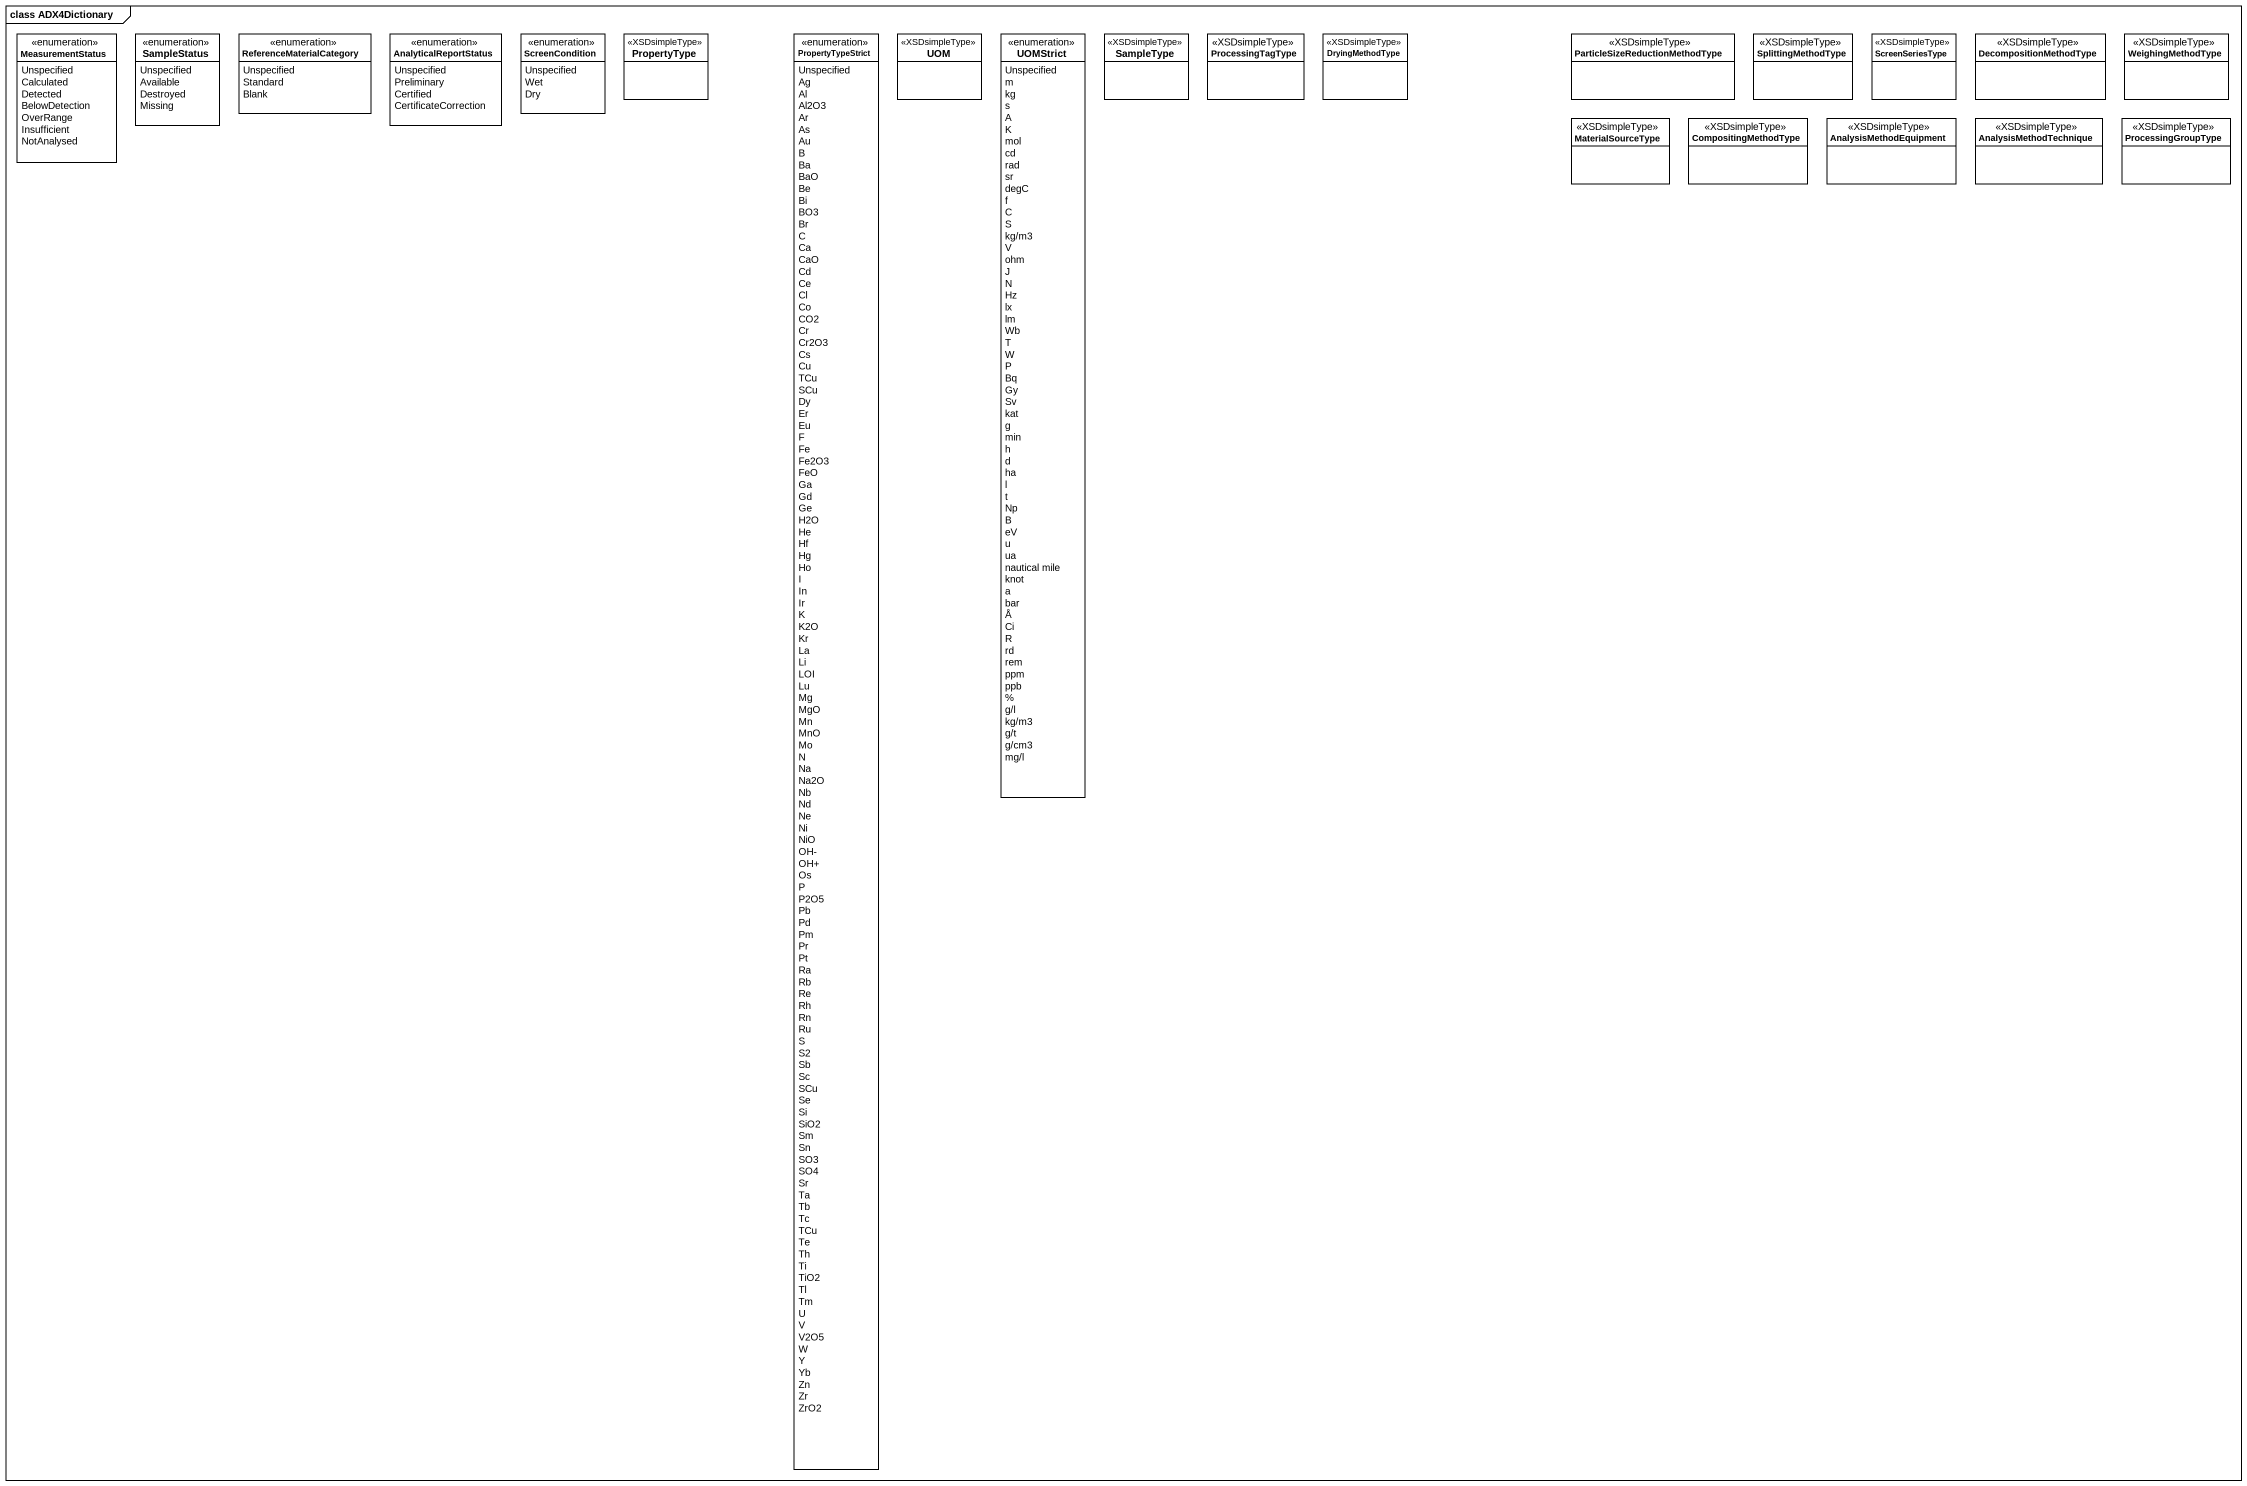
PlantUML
@startuml
mainframe class ADX4Dictionary
hide circle
hide empty members
enum MeasurementStatus {
  Unspecified
  Calculated
  Detected
  BelowDetection
  OverRange
  Insufficient
  NotAnalysed
}
enum SampleStatus {
  Unspecified
  Available
  Destroyed
  Missing
}
enum ReferenceMaterialCategory {
  Unspecified
  Standard
  Blank
}
enum AnalyticalReportStatus {
  Unspecified
  Preliminary
  Certified
  CertificateCorrection
}
enum ScreenCondition {
  Unspecified
  Wet
  Dry
}
class PropertyType <<XSDsimpleType>>
enum PropertyTypeStrict {
  Unspecified
  Ag
  Al
  Al2O3
  Ar
  As
  Au
  B
  Ba
  BaO
  Be
  Bi
  BO3
  Br
  C
  Ca
  CaO
  Cd
  Ce
  Cl
  Co
  CO2
  Cr
  Cr2O3
  Cs
  Cu
  TCu
  SCu
  Dy
  Er
  Eu
  F
  Fe
  Fe2O3
  FeO
  Ga
  Gd
  Ge
  H2O
  He
  Hf
  Hg
  Ho
  I
  In
  Ir
  K
  K2O
  Kr
  La
  Li
  LOI
  Lu
  Mg
  MgO
  Mn
  MnO
  Mo
  N
  Na
  Na2O
  Nb
  Nd
  Ne
  Ni
  NiO
  OH-
  OH+
  Os
  P
  P2O5
  Pb
  Pd
  Pm
  Pr
  Pt
  Ra
  Rb
  Re
  Rh
  Rn
  Ru
  S
  S2
  Sb
  Sc
  SCu
  Se
  Si
  SiO2
  Sm
  Sn
  SO3
  SO4
  Sr
  Ta
  Tb
  Tc
  TCu
  Te
  Th
  Ti
  TiO2
  Tl
  Tm
  U
  V
  V2O5
  W
  Y
  Yb
  Zn
  Zr
  ZrO2
}
class UOM <<XSDsimpleType>>
enum UOMStrict {
  Unspecified
  m
  kg
  s
  A
  K
  mol
  cd
  rad
  sr
  degC
  f
  C
  S
  kg/m3
  V
  ohm
  J
  N
  Hz
  lx
  lm
  Wb
  T
  W
  P
  Bq
  Gy
  Sv
  kat
  g
  min
  h
  d
  ha
  l
  t
  Np
  B
  eV
  u
  ua
  nautical mile
  knot
  a
  bar
  Å
  Ci
  R
  rd
  rem
  ppm
  ppb
  %
  g/l
  kg/m3
  g/t
  g/cm3
  mg/l
}
class SampleType <<XSDsimpleType>>
class ProcessingTagType <<XSDsimpleType>>
class DryingMethodType <<XSDsimpleType>>
class "ParticleSizeReductionMethodType" as ParticleSizeReductionMethodT <<XSDsimpleType>>
class SplittingMethodType <<XSDsimpleType>>
class ScreenSeriesType <<XSDsimpleType>>
class DecompositionMethodType <<XSDsimpleType>>
class WeighingMethodType <<XSDsimpleType>>
class MaterialSourceType <<XSDsimpleType>>
class CompositingMethodType <<XSDsimpleType>>
class AnalysisMethodEquipment <<XSDsimpleType>>
class AnalysisMethodTechnique <<XSDsimpleType>>
class ProcessingGroupType <<XSDsimpleType>>
@enduml
